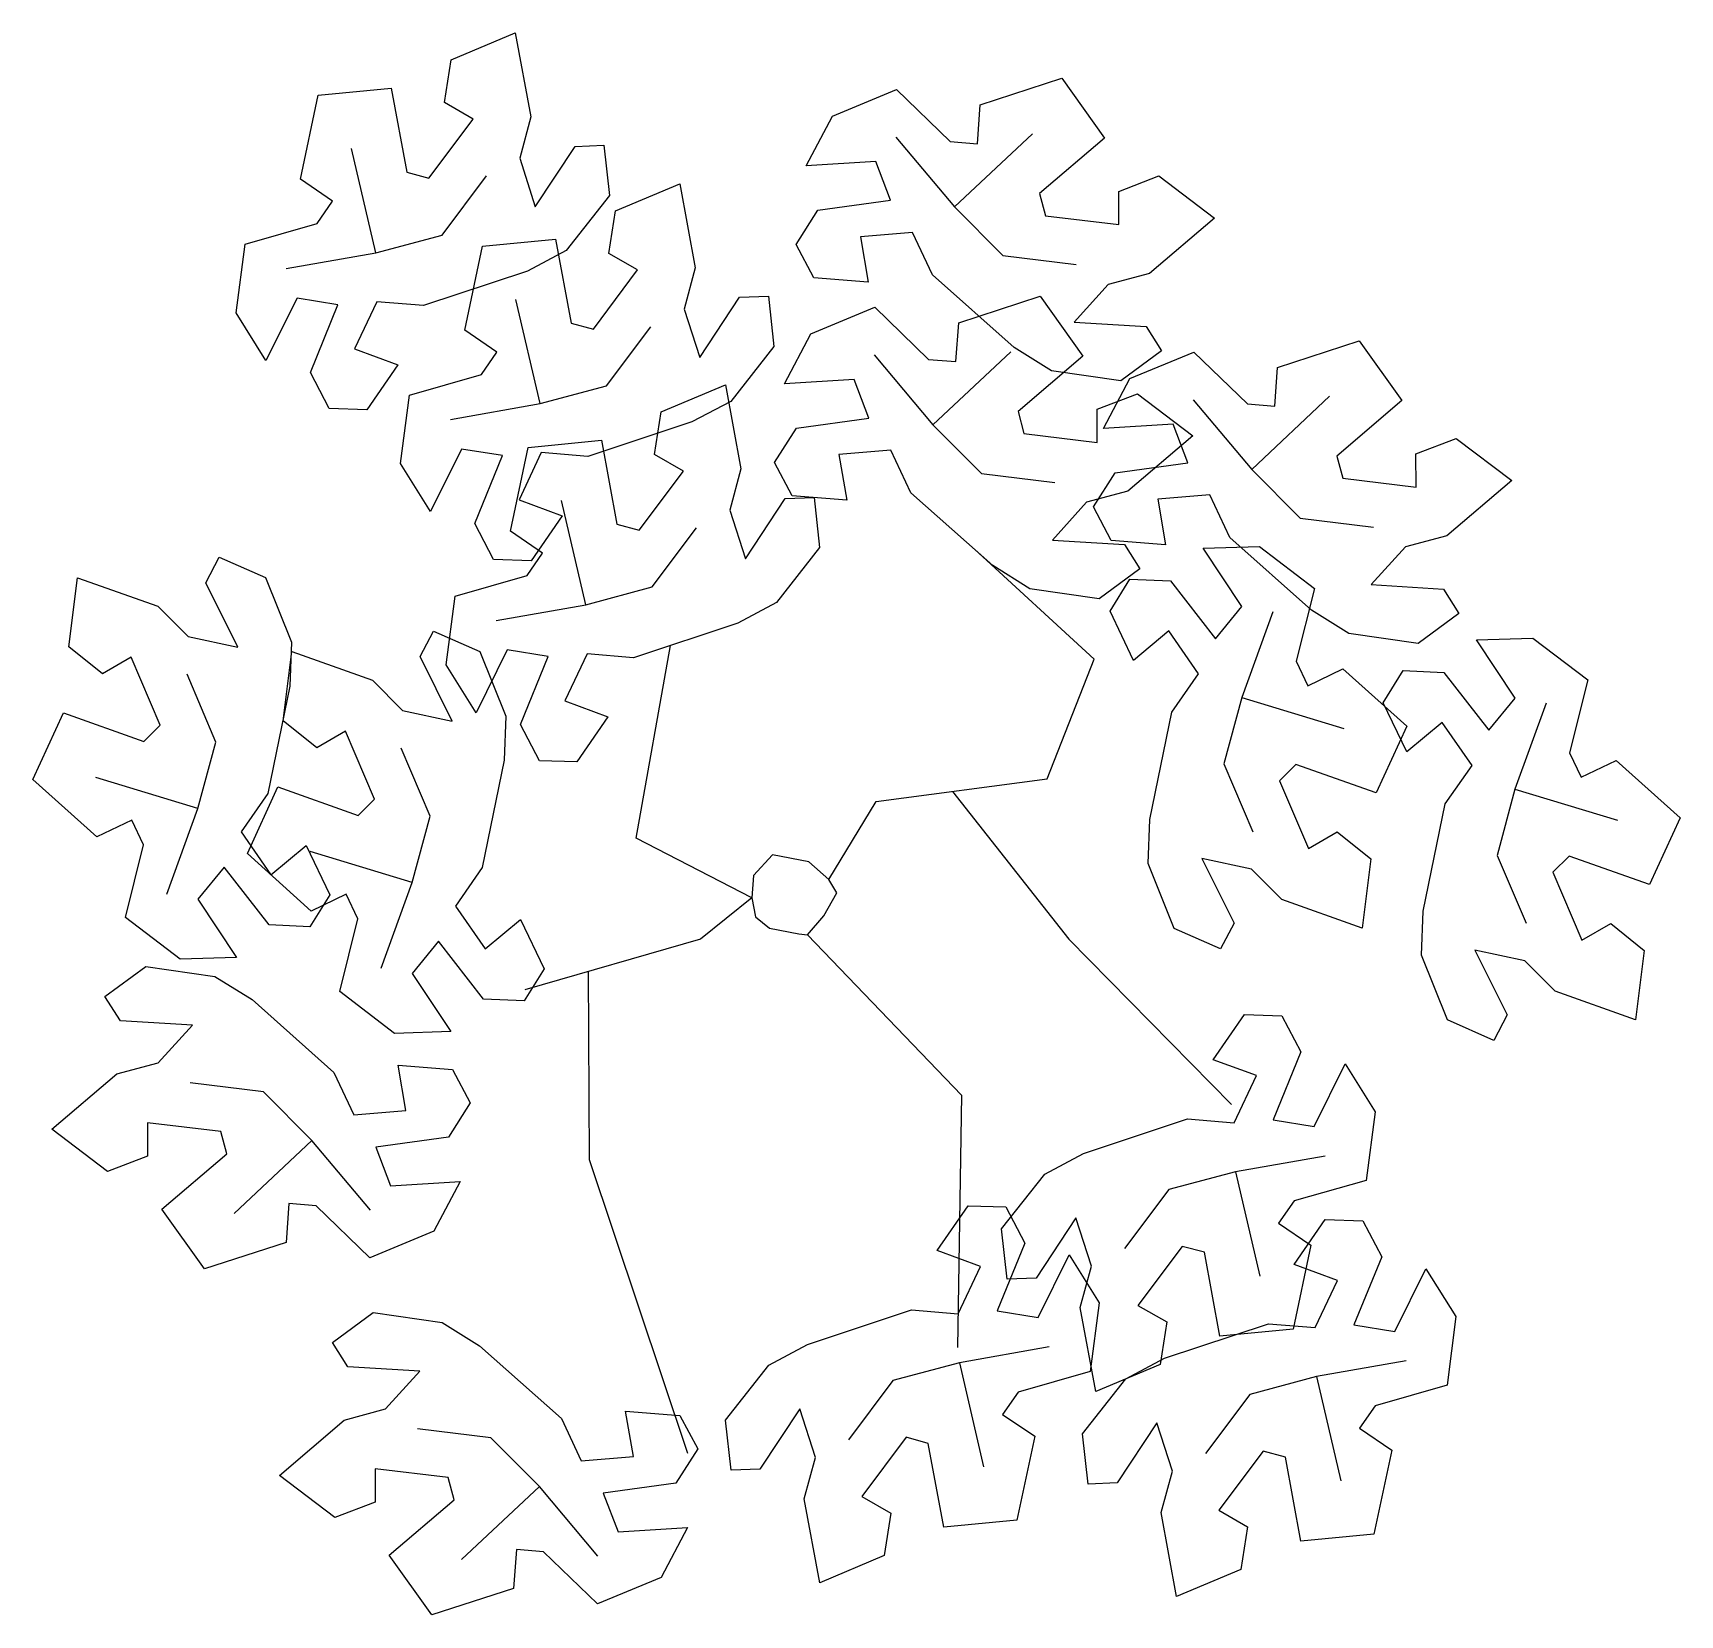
# Model space of a CAD drawing. Header units: millimetres. Extents: x 402.87 to 403.98, y 2573.52 to 2574.59.
import ezdxf

# ---------------------------------------------------------------- set-up
doc = ezdxf.new("R2010")
doc.units = ezdxf.units.MM
doc.header["$LTSCALE"] = 10
doc.layers.add('Vegetais', color=94, linetype='Continuous')

msp = doc.modelspace()

# ---------------------------------------------------------------- linework, layer by layer
at = {"layer": 'Vegetais'}
for p, q in [((403.1502, 2574.5765), (403.1937, 2574.5948)), ((403.1937, 2574.5948), (403.2042, 2574.538)), ((403.1456, 2574.5477), (403.1502, 2574.5765)), ((403.5088, 2574.5461), (403.5641, 2574.5641)), ((403.5641, 2574.5641), (403.593, 2574.5236)), ((403.048, 2574.4957), (403.0601, 2574.5526)), ((403.0601, 2574.5526), (403.1096, 2574.5573)), ((403.1096, 2574.5573), (403.1201, 2574.5004)), ((403.4087, 2574.5385), (403.452, 2574.5566)), ((403.452, 2574.5566), (403.4885, 2574.5213)), ((403.1651, 2574.5364), (403.1456, 2574.5477)), ((403.5069, 2574.5198), (403.5088, 2574.5461)), ((403.5088, 2574.5461), (403.5088, 2574.5461)), ((403.1351, 2574.4964), (403.1651, 2574.5364)), ((403.2042, 2574.538), (403.1967, 2574.5099)), ((403.3908, 2574.5048), (403.4087, 2574.5385)), ((403.4516, 2574.5242), (403.4913, 2574.477)), ((403.4885, 2574.5213), (403.5069, 2574.5198)), ((403.4913, 2574.477), (403.5442, 2574.5265)), ((403.593, 2574.5236), (403.549, 2574.486)), ((403.0991, 2574.4459), (403.0826, 2574.5165)), ((403.1967, 2574.5099), (403.2072, 2574.4771)), ((403.2072, 2574.4771), (403.2342, 2574.5179)), ((403.2342, 2574.5179), (403.2538, 2574.5187)), ((403.2538, 2574.5187), (403.2575, 2574.4847)), ((403.438, 2574.5077), (403.3908, 2574.5048)), ((403.448, 2574.4815), (403.438, 2574.5077)), ((403.1201, 2574.5004), (403.1351, 2574.4964)), ((403.1441, 2574.4579), (403.1742, 2574.4979)), ((403.6027, 2574.4875), (403.6299, 2574.498)), ((403.6299, 2574.498), (403.6676, 2574.4694)), ((403.0698, 2574.4808), (403.048, 2574.4957)), ((403.048, 2574.4957), (403.048, 2574.4957)), ((403.2616, 2574.4742), (403.3052, 2574.4926)), ((403.3052, 2574.4926), (403.3156, 2574.4357)), ((403.549, 2574.486), (403.553, 2574.471)), ((403.6027, 2574.465), (403.6027, 2574.4875)), ((403.0593, 2574.4656), (403.0698, 2574.4808)), ((403.2575, 2574.4847), (403.2282, 2574.4474)), ((403.2571, 2574.4454), (403.2616, 2574.4742)), ((403.384, 2574.4515), (403.3988, 2574.4747)), ((403.3988, 2574.4747), (403.448, 2574.4815)), ((403.3988, 2574.4747), (403.3988, 2574.4747)), ((403.4913, 2574.477), (403.5242, 2574.444)), ((403.0105, 2574.4517), (403.0593, 2574.4656)), ((403.553, 2574.471), (403.6027, 2574.465)), ((403.6676, 2574.4694), (403.6235, 2574.4319)), ((403.0991, 2574.4459), (403.1441, 2574.4579)), ((403.1715, 2574.4503), (403.221, 2574.4551)), ((403.221, 2574.4551), (403.2316, 2574.3982)), ((403.4629, 2574.4597), (403.4276, 2574.4567)), ((403.4276, 2574.4567), (403.4329, 2574.4259)), ((403.4764, 2574.4309), (403.4629, 2574.4597)), ((403.0045, 2574.4052), (403.0105, 2574.4517)), ((403.0383, 2574.4352), (403.0991, 2574.4459)), ((403.1594, 2574.3934), (403.1715, 2574.4503)), ((403.2282, 2574.4474), (403.202, 2574.4334)), ((403.2766, 2574.4342), (403.2571, 2574.4454)), ((403.3961, 2574.4289), (403.384, 2574.4515)), ((403.5242, 2574.444), (403.5739, 2574.4379)), ((403.202, 2574.4334), (403.1315, 2574.4101)), ((403.2466, 2574.3942), (403.2766, 2574.4342)), ((403.3156, 2574.4357), (403.3081, 2574.4077)), ((403.5319, 2574.3816), (403.4764, 2574.4309)), ((403.6235, 2574.4319), (403.5955, 2574.4244)), ((403.4329, 2574.4259), (403.3961, 2574.4289)), ((403.5955, 2574.4244), (403.5724, 2574.3989)), ((403.0458, 2574.4152), (403.0247, 2574.3728)), ((403.0735, 2574.4107), (403.0458, 2574.4152)), ((403.0548, 2574.3647), (403.0735, 2574.4107)), ((403.0998, 2574.4127), (403.0848, 2574.3807)), ((403.1315, 2574.4101), (403.0998, 2574.4127)), ((403.2105, 2574.3437), (403.194, 2574.4142)), ((403.3081, 2574.4077), (403.3187, 2574.3748)), ((403.3187, 2574.3748), (403.3457, 2574.4157)), ((403.3457, 2574.4157), (403.3652, 2574.4164)), ((403.3652, 2574.4164), (403.369, 2574.3824)), ((403.3941, 2574.3909), (403.4374, 2574.4089)), ((403.4374, 2574.4089), (403.4738, 2574.3736)), ((403.4942, 2574.3984), (403.5495, 2574.4164)), ((403.5495, 2574.4164), (403.5784, 2574.3759)), ((403.0247, 2574.3728), (403.0045, 2574.4052)), ((403.2316, 2574.3982), (403.2466, 2574.3942)), ((403.4922, 2574.3721), (403.4942, 2574.3984)), ((403.4942, 2574.3984), (403.4942, 2574.3984)), ((403.5724, 2574.3989), (403.6212, 2574.3959)), ((403.6212, 2574.3959), (403.6316, 2574.3794)), ((403.1812, 2574.3786), (403.1594, 2574.3934)), ((403.1594, 2574.3934), (403.1594, 2574.3934)), ((403.2556, 2574.3557), (403.2856, 2574.3957)), ((403.3761, 2574.3571), (403.3941, 2574.3909)), ((403.7103, 2574.3682), (403.7656, 2574.3862)), ((403.7656, 2574.3862), (403.7945, 2574.3457)), ((403.0848, 2574.3807), (403.1141, 2574.3699)), ((403.1707, 2574.3634), (403.1812, 2574.3786)), ((403.369, 2574.3824), (403.3397, 2574.3451)), ((403.437, 2574.3766), (403.4767, 2574.3293)), ((403.4738, 2574.3736), (403.4922, 2574.3721)), ((403.4767, 2574.3293), (403.5295, 2574.3788)), ((403.5571, 2574.3658), (403.5319, 2574.3816)), ((403.5784, 2574.3759), (403.5344, 2574.3383)), ((403.6316, 2574.3794), (403.604, 2574.3591)), ((403.6102, 2574.3606), (403.6535, 2574.3786)), ((403.6535, 2574.3786), (403.69, 2574.3434)), ((403.0675, 2574.3403), (403.0548, 2574.3647)), ((403.0548, 2574.3647), (403.0548, 2574.3647)), ((403.1141, 2574.3699), (403.0931, 2574.3394)), ((403.1219, 2574.3494), (403.1707, 2574.3634)), ((403.604, 2574.3591), (403.5571, 2574.3658)), ((403.7084, 2574.3419), (403.7103, 2574.3682)), ((403.7103, 2574.3682), (403.7103, 2574.3682)), ((403.2105, 2574.3437), (403.2556, 2574.3557)), ((403.2926, 2574.338), (403.3361, 2574.3563)), ((403.3361, 2574.3563), (403.3466, 2574.2994)), ((403.4234, 2574.3601), (403.3761, 2574.3571)), ((403.4334, 2574.3338), (403.4234, 2574.3601)), ((403.5923, 2574.3269), (403.6102, 2574.3606)), ((403.0931, 2574.3394), (403.0675, 2574.3403)), ((403.1159, 2574.303), (403.1219, 2574.3494)), ((403.1497, 2574.333), (403.2105, 2574.3437)), ((403.3397, 2574.3451), (403.3134, 2574.3312)), ((403.588, 2574.3398), (403.6153, 2574.3503)), ((403.6153, 2574.3503), (403.6529, 2574.3218)), ((403.6531, 2574.3463), (403.6928, 2574.2991)), ((403.69, 2574.3434), (403.7084, 2574.3419)), ((403.6928, 2574.2991), (403.7456, 2574.3486)), ((403.7945, 2574.3457), (403.7505, 2574.3081)), ((403.3134, 2574.3312), (403.2429, 2574.3078)), ((403.2881, 2574.3091), (403.2926, 2574.338)), ((403.3842, 2574.327), (403.4334, 2574.3338)), ((403.4767, 2574.3293), (403.5096, 2574.2963)), ((403.5344, 2574.3383), (403.5384, 2574.3233)), ((403.5881, 2574.3173), (403.588, 2574.3398)), ((403.6395, 2574.3298), (403.5923, 2574.3269)), ((403.6495, 2574.3036), (403.6395, 2574.3298)), ((403.2025, 2574.314), (403.252, 2574.3188)), ((403.252, 2574.3188), (403.2625, 2574.2619)), ((403.3694, 2574.3038), (403.3842, 2574.327)), ((403.3842, 2574.327), (403.3842, 2574.327)), ((403.5384, 2574.3233), (403.5881, 2574.3173)), ((403.6529, 2574.3218), (403.6089, 2574.2843)), ((403.8041, 2574.3096), (403.8314, 2574.3201)), ((403.8314, 2574.3201), (403.869, 2574.2915)), ((403.1572, 2574.3129), (403.1362, 2574.2705)), ((403.185, 2574.3085), (403.1572, 2574.3129)), ((403.1662, 2574.2625), (403.185, 2574.3085)), ((403.1904, 2574.2572), (403.2025, 2574.314)), ((403.2113, 2574.3105), (403.1962, 2574.2784)), ((403.2429, 2574.3078), (403.2113, 2574.3105)), ((403.3076, 2574.2979), (403.2881, 2574.3091)), ((403.4483, 2574.312), (403.413, 2574.3091)), ((403.413, 2574.3091), (403.4183, 2574.2783)), ((403.4618, 2574.2833), (403.4483, 2574.312)), ((403.7505, 2574.3081), (403.7545, 2574.2931)), ((403.8042, 2574.2871), (403.8041, 2574.3096)), ((403.1362, 2574.2705), (403.1159, 2574.303)), ((403.2776, 2574.2579), (403.3076, 2574.2979)), ((403.3466, 2574.2994), (403.3391, 2574.2714)), ((403.3814, 2574.2812), (403.3694, 2574.3038)), ((403.5096, 2574.2963), (403.5593, 2574.2903)), ((403.5855, 2574.2736), (403.6003, 2574.2968)), ((403.6003, 2574.2968), (403.6495, 2574.3036)), ((403.6003, 2574.2968), (403.6003, 2574.2968)), ((403.6928, 2574.2991), (403.7257, 2574.2661)), ((403.7545, 2574.2931), (403.8042, 2574.2871)), ((403.869, 2574.2915), (403.825, 2574.254)), ((403.1962, 2574.2784), (403.2255, 2574.2676)), ((403.2415, 2574.2074), (403.225, 2574.2779)), ((403.3497, 2574.2385), (403.3766, 2574.2794)), ((403.3766, 2574.2794), (403.3962, 2574.2801)), ((403.4183, 2574.2783), (403.3814, 2574.2812)), ((403.3962, 2574.2801), (403.3999, 2574.2461)), ((403.5173, 2574.2339), (403.4618, 2574.2833)), ((403.5809, 2574.2768), (403.5577, 2574.2512)), ((403.6089, 2574.2843), (403.5809, 2574.2768)), ((403.5976, 2574.251), (403.5855, 2574.2736)), ((403.6644, 2574.2818), (403.6291, 2574.2788)), ((403.6291, 2574.2788), (403.6344, 2574.248)), ((403.6779, 2574.253), (403.6644, 2574.2818)), ((403.179, 2574.238), (403.1662, 2574.2625)), ((403.1662, 2574.2625), (403.1662, 2574.2625)), ((403.2255, 2574.2676), (403.2045, 2574.2372)), ((403.3391, 2574.2714), (403.3497, 2574.2385)), ((403.7257, 2574.2661), (403.7754, 2574.26)), ((403.2122, 2574.2423), (403.1904, 2574.2572)), ((403.1904, 2574.2572), (403.1904, 2574.2572)), ((403.2625, 2574.2619), (403.2776, 2574.2579)), ((403.2865, 2574.2194), (403.3166, 2574.2594)), ((403.5577, 2574.2512), (403.6066, 2574.2483)), ((403.6344, 2574.248), (403.5976, 2574.251)), ((403.7334, 2574.2037), (403.6779, 2574.253)), ((403.825, 2574.254), (403.797, 2574.2465)), ((402.9839, 2574.2223), (402.993, 2574.2397)), ((402.993, 2574.2397), (403.0243, 2574.2259)), ((403.2017, 2574.2271), (403.2122, 2574.2423)), ((403.3999, 2574.2461), (403.3707, 2574.2089)), ((403.6066, 2574.2483), (403.617, 2574.2317)), ((403.6598, 2574.2456), (403.698, 2574.2469)), ((403.686, 2574.2061), (403.6598, 2574.2456)), ((403.698, 2574.2469), (403.7353, 2574.2184)), ((403.797, 2574.2465), (403.7738, 2574.221)), ((403.2045, 2574.2372), (403.179, 2574.238)), ((403.5425, 2574.2182), (403.5173, 2574.2339)), ((403.617, 2574.2317), (403.5894, 2574.2114)), ((402.8911, 2574.1789), (402.897, 2574.2257)), ((402.897, 2574.2257), (402.9515, 2574.2064)), ((403.0057, 2574.1786), (402.9839, 2574.2223)), ((403.0243, 2574.2259), (403.042, 2574.1819)), ((403.1529, 2574.2131), (403.2017, 2574.2271)), ((403.2415, 2574.2074), (403.2865, 2574.2194)), ((403.5894, 2574.2114), (403.5425, 2574.2182)), ((403.5968, 2574.203), (403.6103, 2574.2248)), ((403.6103, 2574.2248), (403.6378, 2574.2236)), ((403.6378, 2574.2236), (403.6378, 2574.2236)), ((403.6378, 2574.2236), (403.6683, 2574.1843)), ((403.7353, 2574.2184), (403.7229, 2574.1692)), ((403.7738, 2574.221), (403.8227, 2574.218)), ((403.8227, 2574.218), (403.8331, 2574.2015)), ((402.9515, 2574.2064), (402.972, 2574.1858)), ((403.1469, 2574.1667), (403.1529, 2574.2131)), ((403.1807, 2574.1967), (403.2415, 2574.2074)), ((403.3707, 2574.2089), (403.3444, 2574.1949)), ((403.6126, 2574.1696), (403.5968, 2574.203)), ((403.6683, 2574.1843), (403.686, 2574.2061)), ((403.7071, 2574.2026), (403.686, 2574.1446)), ((403.7586, 2574.1879), (403.7334, 2574.2037)), ((403.8331, 2574.2015), (403.8055, 2574.1812)), ((402.972, 2574.1858), (403.0057, 2574.1786)), ((403.1292, 2574.1722), (403.1383, 2574.1895)), ((403.1383, 2574.1895), (403.1696, 2574.1757)), ((403.3444, 2574.1949), (403.2739, 2574.1715)), ((403.6366, 2574.1896), (403.6126, 2574.1696)), ((403.6568, 2574.1605), (403.6366, 2574.1896)), ((403.8055, 2574.1812), (403.7586, 2574.1879)), ((403.8451, 2574.1835), (403.8833, 2574.1848)), ((403.8833, 2574.1848), (403.9205, 2574.1564)), ((402.9138, 2574.1605), (402.8911, 2574.1789)), ((403.0364, 2574.1287), (403.0423, 2574.1756)), ((403.042, 2574.1819), (403.0409, 2574.1522)), ((403.0423, 2574.1756), (403.0968, 2574.1562)), ((403.1882, 2574.1767), (403.1672, 2574.1342)), ((403.1696, 2574.1757), (403.1872, 2574.1318)), ((403.216, 2574.1722), (403.1882, 2574.1767)), ((403.2423, 2574.1742), (403.2272, 2574.1422)), ((403.2739, 2574.1715), (403.2423, 2574.1742)), ((403.8713, 2574.1441), (403.8451, 2574.1835)), ((402.9333, 2574.1718), (402.9138, 2574.1605)), ((402.953, 2574.1258), (402.9333, 2574.1718)), ((403.151, 2574.1284), (403.1292, 2574.1722)), ((403.1672, 2574.1342), (403.1469, 2574.1667)), ((403.1972, 2574.1262), (403.216, 2574.1722)), ((403.7229, 2574.1692), (403.7308, 2574.1525)), ((403.7308, 2574.1525), (403.7546, 2574.164)), ((403.7546, 2574.164), (403.7546, 2574.164)), ((403.7546, 2574.164), (403.7979, 2574.1251)), ((403.782, 2574.141), (403.7955, 2574.1627)), ((403.7955, 2574.1627), (403.8231, 2574.1615)), ((403.8231, 2574.1615), (403.8231, 2574.1615)), ((403.8231, 2574.1615), (403.8535, 2574.1223)), ((402.9908, 2574.1143), (402.9712, 2574.1604)), ((403.0409, 2574.1522), (403.0259, 2574.0795)), ((403.0968, 2574.1562), (403.1173, 2574.1357)), ((403.6387, 2574.1345), (403.6568, 2574.1605)), ((403.9205, 2574.1564), (403.9082, 2574.1071)), ((403.2272, 2574.1422), (403.2565, 2574.1313)), ((403.686, 2574.1446), (403.6739, 2574.0996)), ((403.686, 2574.1446), (403.7553, 2574.1236)), ((403.7979, 2574.1076), (403.782, 2574.141)), ((403.8535, 2574.1223), (403.8713, 2574.1441)), ((403.8923, 2574.1406), (403.8712, 2574.0825)), ((402.8668, 2574.0889), (402.8874, 2574.1341)), ((402.8874, 2574.1341), (402.942, 2574.1148)), ((403.0591, 2574.1103), (403.0364, 2574.1287)), ((403.1173, 2574.1357), (403.151, 2574.1284)), ((403.1872, 2574.1318), (403.1862, 2574.102)), ((403.2565, 2574.1313), (403.2355, 2574.1009)), ((403.6237, 2574.0618), (403.6387, 2574.1345)), ((402.942, 2574.1148), (402.953, 2574.1258)), ((403.0786, 2574.1216), (403.0591, 2574.1103)), ((403.0983, 2574.0756), (403.0786, 2574.1216)), ((403.21, 2574.1017), (403.1972, 2574.1262)), ((403.1972, 2574.1262), (403.1972, 2574.1262)), ((403.7979, 2574.1251), (403.7772, 2574.0798)), ((403.8219, 2574.1276), (403.7979, 2574.1076)), ((403.8421, 2574.0985), (403.8219, 2574.1276)), ((402.9786, 2574.0693), (402.9908, 2574.1143)), ((403.1361, 2574.0642), (403.1164, 2574.1102)), ((403.9082, 2574.1071), (403.9161, 2574.0905)), ((403.1862, 2574.102), (403.1712, 2574.0293)), ((403.2355, 2574.1009), (403.21, 2574.1017)), ((403.6739, 2574.0996), (403.6935, 2574.0535)), ((403.7227, 2574.0991), (403.7117, 2574.0881)), ((403.7772, 2574.0798), (403.7227, 2574.0991)), ((403.824, 2574.0724), (403.8421, 2574.0985)), ((403.9161, 2574.0905), (403.9399, 2574.1019)), ((403.9399, 2574.1019), (403.9399, 2574.1019)), ((403.9399, 2574.1019), (403.9831, 2574.063)), ((402.91, 2574.05), (402.8668, 2574.0889)), ((402.9786, 2574.0693), (402.9093, 2574.0903)), ((403.0121, 2574.0387), (403.0327, 2574.0839)), ((403.0327, 2574.0839), (403.0873, 2574.0646)), ((403.7117, 2574.0881), (403.7313, 2574.0421)), ((403.0259, 2574.0795), (403.0078, 2574.0534)), ((403.0873, 2574.0646), (403.0983, 2574.0756)), ((403.809, 2573.9997), (403.824, 2574.0724)), ((403.8712, 2574.0825), (403.8591, 2574.0375)), ((403.8712, 2574.0825), (403.9406, 2574.0615)), ((402.9338, 2574.0614), (402.91, 2574.05)), ((402.9417, 2574.0447), (402.9338, 2574.0614)), ((402.9575, 2574.0113), (402.9786, 2574.0693)), ((403.1239, 2574.0192), (403.1361, 2574.0642)), ((403.6227, 2574.032), (403.6237, 2574.0618)), ((403.9831, 2574.063), (403.9625, 2574.0178)), ((402.91, 2574.05), (402.91, 2574.05)), ((403.0078, 2574.0534), (403.028, 2574.0243)), ((403.7313, 2574.0421), (403.7508, 2574.0534)), ((403.7508, 2574.0534), (403.7735, 2574.0351)), ((402.9294, 2573.9955), (402.9417, 2574.0447)), ((403.0553, 2573.9998), (403.0121, 2574.0387)), ((403.028, 2574.0243), (403.052, 2574.0443)), ((403.052, 2574.0443), (403.0679, 2574.0109)), ((403.1239, 2574.0192), (403.0546, 2574.0402)), ((402.9964, 2574.0296), (402.9786, 2574.0078)), ((403.0268, 2573.9904), (402.9964, 2574.0296)), ((403.1712, 2574.0293), (403.1531, 2574.0032)), ((403.6403, 2573.988), (403.6227, 2574.032)), ((403.6926, 2574.0281), (403.6589, 2574.0354)), ((403.6589, 2574.0354), (403.6808, 2573.9916)), ((403.7131, 2574.0076), (403.6926, 2574.0281)), ((403.7735, 2574.0351), (403.7676, 2573.9882)), ((403.8591, 2574.0375), (403.8787, 2573.9915)), ((403.9079, 2574.0371), (403.8969, 2574.0261)), ((403.9625, 2574.0178), (403.9079, 2574.0371)), ((403.1028, 2573.9612), (403.1239, 2574.0192)), ((403.8969, 2574.0261), (403.9166, 2573.9801)), ((402.9786, 2574.0078), (403.0048, 2573.9684)), ((403.0679, 2574.0109), (403.0544, 2573.9892)), ((403.0791, 2574.0112), (403.0553, 2573.9998)), ((403.087, 2573.9946), (403.0791, 2574.0112)), ((403.7676, 2573.9882), (403.7131, 2574.0076)), ((402.9666, 2573.9671), (402.9294, 2573.9955)), ((403.0553, 2573.9998), (403.0553, 2573.9998)), ((403.0747, 2573.9453), (403.087, 2573.9946)), ((403.1531, 2574.0032), (403.1733, 2573.9742)), ((403.1733, 2573.9742), (403.1973, 2573.9941)), ((403.1973, 2573.9941), (403.2132, 2573.9607)), ((403.8079, 2573.97), (403.809, 2573.9997)), ((403.0544, 2573.9892), (403.0268, 2573.9904)), ((403.0268, 2573.9904), (403.0268, 2573.9904)), ((403.6716, 2573.9743), (403.6403, 2573.988)), ((403.6808, 2573.9916), (403.6716, 2573.9743)), ((403.9166, 2573.9801), (403.9361, 2573.9914)), ((403.9361, 2573.9914), (403.9588, 2573.973)), ((403.1417, 2573.9794), (403.1239, 2573.9576)), ((403.1721, 2573.9402), (403.1417, 2573.9794)), ((403.8778, 2573.966), (403.8441, 2573.9733)), ((403.8441, 2573.9733), (403.866, 2573.9295)), ((403.9588, 2573.973), (403.9529, 2573.9261)), ((402.9156, 2573.942), (402.9432, 2573.9622)), ((402.9432, 2573.9622), (402.9901, 2573.9555)), ((403.0048, 2573.9684), (402.9666, 2573.9671)), ((403.2132, 2573.9607), (403.1997, 2573.939)), ((403.8256, 2573.926), (403.8079, 2573.97)), ((403.8984, 2573.9455), (403.8778, 2573.966)), ((402.9901, 2573.9555), (403.0153, 2573.9398)), ((403.1239, 2573.9576), (403.1501, 2573.9182)), ((402.926, 2573.9254), (402.9156, 2573.942)), ((403.0153, 2573.9398), (403.0708, 2573.8904)), ((403.1119, 2573.9169), (403.0747, 2573.9453)), ((403.1997, 2573.939), (403.1721, 2573.9402)), ((403.1721, 2573.9402), (403.1721, 2573.9402)), ((403.9529, 2573.9261), (403.8984, 2573.9455)), ((403.6667, 2573.8991), (403.6878, 2573.9296)), ((403.6878, 2573.9296), (403.7133, 2573.9287)), ((403.7133, 2573.9287), (403.726, 2573.9043)), ((403.866, 2573.9295), (403.8569, 2573.9122)), ((402.9749, 2573.9225), (402.926, 2573.9254)), ((402.9517, 2573.8969), (402.9749, 2573.9225)), ((403.1501, 2573.9182), (403.1119, 2573.9169)), ((403.8569, 2573.9122), (403.8256, 2573.926)), ((402.9237, 2573.8894), (402.9517, 2573.8969)), ((403.1196, 2573.8646), (403.1143, 2573.8954)), ((403.1143, 2573.8954), (403.1511, 2573.8924)), ((403.6961, 2573.8883), (403.6667, 2573.8991)), ((403.726, 2573.9043), (403.7073, 2573.8583)), ((403.726, 2573.9043), (403.726, 2573.9043)), ((403.7351, 2573.8538), (403.7561, 2573.8962)), ((403.7561, 2573.8962), (403.7764, 2573.8638)), ((402.8796, 2573.8519), (402.9237, 2573.8894)), ((403.023, 2573.8774), (402.9733, 2573.8834)), ((403.0708, 2573.8904), (403.0843, 2573.8617)), ((403.1511, 2573.8924), (403.1632, 2573.8699)), ((403.681, 2573.8563), (403.6961, 2573.8883)), ((403.0559, 2573.8444), (403.023, 2573.8774)), ((403.0843, 2573.8617), (403.1196, 2573.8646)), ((403.1632, 2573.8699), (403.1484, 2573.8466)), ((403.7764, 2573.8638), (403.7703, 2573.8173)), ((402.9173, 2573.8234), (402.8796, 2573.8519)), ((402.9942, 2573.8504), (402.9445, 2573.8564)), ((402.9445, 2573.8564), (402.9445, 2573.8338)), ((402.9982, 2573.8354), (402.9942, 2573.8504)), ((403.5789, 2573.8356), (403.6493, 2573.859)), ((403.6493, 2573.859), (403.681, 2573.8563)), ((403.7073, 2573.8583), (403.7351, 2573.8538)), ((403.0559, 2573.8444), (403.0031, 2573.7948)), ((403.0956, 2573.7971), (403.0559, 2573.8444)), ((403.1484, 2573.8466), (403.0992, 2573.8399)), ((403.0992, 2573.8399), (403.1092, 2573.8136)), ((403.1484, 2573.8466), (403.1484, 2573.8466)), ((402.9445, 2573.8338), (402.9173, 2573.8234)), ((402.9542, 2573.7978), (402.9982, 2573.8354)), ((403.5526, 2573.8216), (403.5789, 2573.8356)), ((403.7425, 2573.8338), (403.6817, 2573.8231)), ((403.1092, 2573.8136), (403.1564, 2573.8166)), ((403.1564, 2573.8166), (403.1385, 2573.7828)), ((403.5233, 2573.7844), (403.5526, 2573.8216)), ((403.6817, 2573.8231), (403.6367, 2573.8111)), ((403.6817, 2573.8231), (403.6982, 2573.7525)), ((403.7703, 2573.8173), (403.7215, 2573.8034)), ((403.6367, 2573.8111), (403.6066, 2573.7711)), ((402.9831, 2573.7573), (402.9542, 2573.7978)), ((403.0403, 2573.8016), (403.0384, 2573.7753)), ((403.0587, 2573.8001), (403.0403, 2573.8016)), ((403.0952, 2573.7648), (403.0587, 2573.8001)), ((403.4797, 2573.7697), (403.5007, 2573.8001)), ((403.5007, 2573.8001), (403.5262, 2573.7993)), ((403.5262, 2573.7993), (403.539, 2573.7748)), ((403.7215, 2573.8034), (403.711, 2573.7882)), ((403.1385, 2573.7828), (403.0952, 2573.7648)), ((403.5271, 2573.7503), (403.5233, 2573.7844)), ((403.5736, 2573.7919), (403.5466, 2573.7511)), ((403.5842, 2573.7591), (403.5736, 2573.7919)), ((403.711, 2573.7882), (403.7328, 2573.7733)), ((403.7216, 2573.7603), (403.7426, 2573.7908)), ((403.7426, 2573.7908), (403.7681, 2573.7899)), ((403.7681, 2573.7899), (403.7809, 2573.7655)), ((403.0384, 2573.7753), (402.9831, 2573.7573)), ((403.0384, 2573.7753), (403.0384, 2573.7753)), ((403.539, 2573.7748), (403.5202, 2573.7288)), ((403.539, 2573.7748), (403.539, 2573.7748)), ((403.6457, 2573.7726), (403.6157, 2573.7326)), ((403.6607, 2573.7686), (403.6457, 2573.7726)), ((403.7328, 2573.7733), (403.7208, 2573.7164)), ((403.7328, 2573.7733), (403.7328, 2573.7733)), ((403.509, 2573.7589), (403.4797, 2573.7697)), ((403.548, 2573.7244), (403.569, 2573.7668)), ((403.569, 2573.7668), (403.5893, 2573.7343)), ((403.6713, 2573.7117), (403.6607, 2573.7686)), ((403.7509, 2573.7495), (403.7216, 2573.7603)), ((403.7809, 2573.7655), (403.7621, 2573.7195)), ((403.7809, 2573.7655), (403.7809, 2573.7655)), ((403.4939, 2573.7268), (403.509, 2573.7589)), ((403.5466, 2573.7511), (403.5271, 2573.7503)), ((403.5766, 2573.7311), (403.5842, 2573.7591)), ((403.7358, 2573.7175), (403.7509, 2573.7495)), ((403.7899, 2573.715), (403.8109, 2573.7574)), ((403.8109, 2573.7574), (403.8312, 2573.725)), ((403.0697, 2573.7075), (403.0973, 2573.7277)), ((403.0973, 2573.7277), (403.1442, 2573.721)), ((403.3918, 2573.7061), (403.4623, 2573.7295)), ((403.4623, 2573.7295), (403.4939, 2573.7268)), ((403.5202, 2573.7288), (403.548, 2573.7244)), ((403.5871, 2573.6742), (403.5766, 2573.7311)), ((403.5893, 2573.7343), (403.5832, 2573.6879)), ((403.6157, 2573.7326), (403.6352, 2573.7214)), ((403.1442, 2573.721), (403.1694, 2573.7052)), ((403.6352, 2573.7214), (403.6307, 2573.6925)), ((403.6337, 2573.6968), (403.7042, 2573.7202)), ((403.7208, 2573.7164), (403.6713, 2573.7117)), ((403.7042, 2573.7202), (403.7358, 2573.7175)), ((403.7621, 2573.7195), (403.7899, 2573.715)), ((403.8312, 2573.725), (403.8252, 2573.6785)), ((403.0801, 2573.6909), (403.0697, 2573.7075)), ((403.1694, 2573.7052), (403.2249, 2573.6559)), ((403.3655, 2573.6922), (403.3918, 2573.7061)), ((403.5555, 2573.7044), (403.4947, 2573.6936)), ((403.4947, 2573.6936), (403.4496, 2573.6816)), ((403.4947, 2573.6936), (403.5111, 2573.6231)), ((403.6074, 2573.6828), (403.6337, 2573.6968)), ((403.7974, 2573.695), (403.7366, 2573.6843)), ((403.129, 2573.688), (403.0801, 2573.6909)), ((403.1058, 2573.6624), (403.129, 2573.688)), ((403.3362, 2573.6549), (403.3655, 2573.6922)), ((403.4496, 2573.6816), (403.4196, 2573.6416)), ((403.5832, 2573.6879), (403.5344, 2573.6739)), ((403.5782, 2573.6456), (403.6074, 2573.6828)), ((403.6307, 2573.6925), (403.5871, 2573.6742)), ((403.7366, 2573.6843), (403.6915, 2573.6723)), ((403.7366, 2573.6843), (403.7531, 2573.6137)), ((403.5344, 2573.6739), (403.5239, 2573.6587)), ((403.6915, 2573.6723), (403.6615, 2573.6323)), ((403.8252, 2573.6785), (403.7764, 2573.6646)), ((403.0778, 2573.6549), (403.1058, 2573.6624)), ((403.2737, 2573.6301), (403.2684, 2573.6609)), ((403.2684, 2573.6609), (403.3052, 2573.6579)), ((403.3865, 2573.6625), (403.3595, 2573.6216)), ((403.3971, 2573.6296), (403.3865, 2573.6625)), ((403.7764, 2573.6646), (403.7659, 2573.6494)), ((403.0338, 2573.6174), (403.0778, 2573.6549)), ((403.1771, 2573.6429), (403.1274, 2573.6489)), ((403.2249, 2573.6559), (403.2384, 2573.6272)), ((403.3052, 2573.6579), (403.3173, 2573.6354)), ((403.34, 2573.6209), (403.3362, 2573.6549)), ((403.5239, 2573.6587), (403.5457, 2573.6439)), ((403.6284, 2573.6531), (403.6015, 2573.6123)), ((403.639, 2573.6203), (403.6284, 2573.6531)), ((403.7659, 2573.6494), (403.7877, 2573.6345)), ((403.21, 2573.6099), (403.1771, 2573.6429)), ((403.4586, 2573.6432), (403.4286, 2573.6031)), ((403.4736, 2573.6391), (403.4586, 2573.6432)), ((403.4842, 2573.5822), (403.4736, 2573.6391)), ((403.5457, 2573.6439), (403.5337, 2573.587)), ((403.5457, 2573.6439), (403.5457, 2573.6439)), ((403.5819, 2573.6115), (403.5782, 2573.6456)), ((403.2384, 2573.6272), (403.2737, 2573.6301)), ((403.3173, 2573.6354), (403.3025, 2573.6121)), ((403.3895, 2573.6016), (403.3971, 2573.6296)), ((403.7005, 2573.6338), (403.6705, 2573.5938)), ((403.7156, 2573.6298), (403.7005, 2573.6338)), ((403.7261, 2573.5729), (403.7156, 2573.6298)), ((403.7877, 2573.6345), (403.7756, 2573.5776)), ((403.7877, 2573.6345), (403.7877, 2573.6345)), ((403.0714, 2573.5888), (403.0338, 2573.6174)), ((403.1483, 2573.6159), (403.0986, 2573.6218)), ((403.0986, 2573.6218), (403.0987, 2573.5993)), ((403.1523, 2573.6008), (403.1483, 2573.6159)), ((403.3595, 2573.6216), (403.34, 2573.6209)), ((403.6315, 2573.5922), (403.639, 2573.6203)), ((403.21, 2573.6099), (403.1572, 2573.5603)), ((403.2497, 2573.5626), (403.21, 2573.6099)), ((403.3025, 2573.6121), (403.2533, 2573.6054)), ((403.2533, 2573.6054), (403.2633, 2573.5791)), ((403.3025, 2573.6121), (403.3025, 2573.6121)), ((403.6015, 2573.6123), (403.5819, 2573.6115)), ((403.0987, 2573.5993), (403.0714, 2573.5888)), ((403.1083, 2573.5633), (403.1523, 2573.6008)), ((403.4, 2573.5447), (403.3895, 2573.6016)), ((403.4286, 2573.6031), (403.4481, 2573.5919)), ((403.6419, 2573.5354), (403.6315, 2573.5922)), ((403.6705, 2573.5938), (403.69, 2573.5826)), ((403.2633, 2573.5791), (403.3105, 2573.5821)), ((403.3105, 2573.5821), (403.2926, 2573.5483)), ((403.4481, 2573.5919), (403.4436, 2573.5631)), ((403.5337, 2573.587), (403.4842, 2573.5822)), ((403.69, 2573.5826), (403.6855, 2573.5537)), ((403.7756, 2573.5776), (403.7261, 2573.5729)), ((403.1372, 2573.5228), (403.1083, 2573.5633)), ((403.1944, 2573.5671), (403.1925, 2573.5408)), ((403.2128, 2573.5656), (403.1944, 2573.5671)), ((403.2493, 2573.5303), (403.2128, 2573.5656)), ((403.4436, 2573.5631), (403.4, 2573.5447)), ((403.2926, 2573.5483), (403.2493, 2573.5303)), ((403.6855, 2573.5537), (403.6419, 2573.5354)), ((403.1925, 2573.5408), (403.1372, 2573.5228)), ((403.1925, 2573.5408), (403.1925, 2573.5408))]:
    msp.add_line(p, q, dxfattribs=at)
at = {"layer": 'Vegetais', "color": 34}
for p, q in [((403.5861, 2574.1704), (403.5049, 2574.245)), ((403.2756, 2574.0491), (403.2989, 2574.1798)), ((403.5542, 2574.0895), (403.5861, 2574.1704)), ((403.4382, 2574.074), (403.5542, 2574.0895)), ((403.4063, 2574.0212), (403.4382, 2574.074)), ((403.4899, 2574.0809), (403.5688, 2573.9807)), ((403.354, 2574.0087), (403.2756, 2574.0491)), ((403.3679, 2574.0379), (403.3551, 2574.0238)), ((403.3926, 2574.0332), (403.3679, 2574.0379)), ((403.4063, 2574.0212), (403.3926, 2574.0332)), ((403.3551, 2574.0238), (403.354, 2574.0087)), ((403.4115, 2574.0122), (403.4063, 2574.0212)), ((403.354, 2574.0087), (403.3192, 2573.9807)), ((403.354, 2574.0087), (403.3564, 2573.996)), ((403.4029, 2573.9965), (403.4115, 2574.0122)), ((403.3564, 2573.996), (403.3659, 2573.9882)), ((403.3917, 2573.9838), (403.4029, 2573.9965)), ((403.3659, 2573.9882), (403.3858, 2573.9844)), ((403.3858, 2573.9844), (403.3917, 2573.9838)), ((403.3917, 2573.9838), (403.4962, 2573.875)), ((403.3192, 2573.9807), (403.2002, 2573.9465)), ((403.5688, 2573.9807), (403.679, 2573.8688)), ((403.2431, 2573.9588), (403.2437, 2573.8315)), ((403.4962, 2573.875), (403.4933, 2573.704)), ((403.2437, 2573.8315), (403.3105, 2573.6325))]:
    msp.add_line(p, q, dxfattribs=at)

doc.saveas('drawing.dxf')
